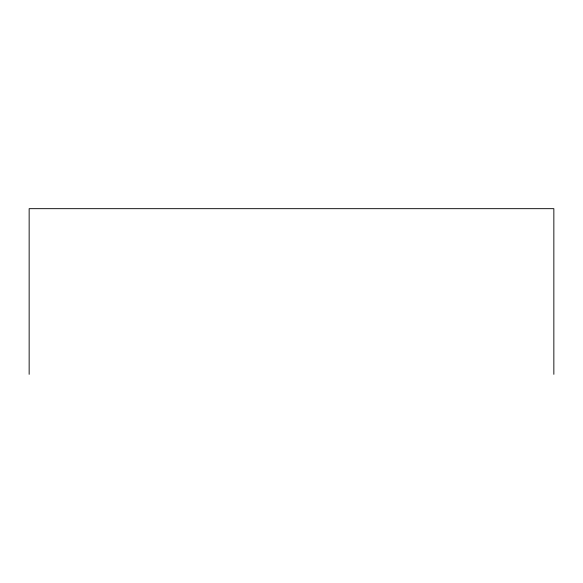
<?xml version="1.0" encoding="UTF-8"?>
<svg xmlns="http://www.w3.org/2000/svg" width="583" height="583" viewBox="0 0 583 583"><rect width="100%" height="100%" fill="white"/><g stroke="black" fill="none" stroke-linecap="round" stroke-linejoin="round"><path stroke-width="0.87" d="M553.85 374.33L553.85 208.67L29.15 208.67L29.15 374.33"/></g></svg>
